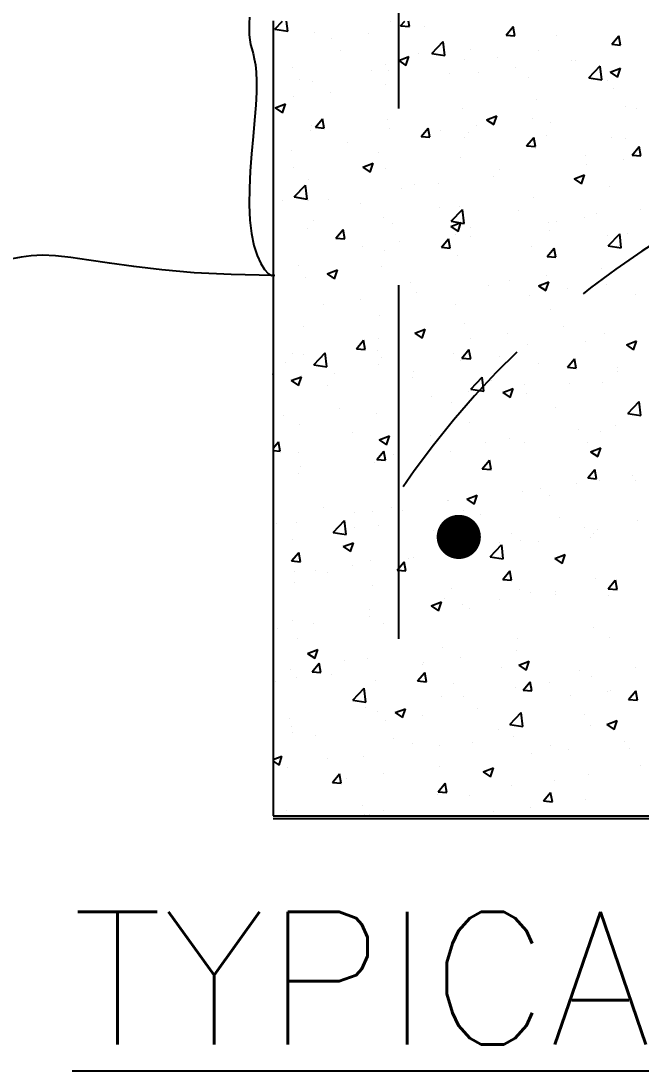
# Model space of a CAD drawing. Header units: inches. Extents: x -25328 to 8149, y -5530 to 4336.
# Drawn here: x 2835.3 to 2849.33, y -3275.64 to -3251.88 of the extents above; entities that cross this region are included whole.
import ezdxf

# ---------------------------------------------------------------- set-up
doc = ezdxf.new("R2010")
doc.units = ezdxf.units.IN
doc.header["$LTSCALE"] = 16
doc.header["$MEASUREMENT"] = 0
doc.linetypes.add('DASHED', pattern=[0.75, 0.5, -0.25])
doc.linetypes.add('HIDDEN', pattern=[0.375, 0.25, -0.125])
doc.layers.get('0').update_dxf_attribs({"linetype": 'CONTINUOUS'})
for name, color, linetype in [('BLDG', 1, 'CONTINUOUS'), ('CONC', 3, 'CONTINUOUS'), ('HATCH', 8, 'CONTINUOUS'), ('TEXT', 11, 'CONTINUOUS')]:
    doc.layers.add(name, color=color, linetype=linetype)
doc.styles.add('PAYTS NOTES', font='romans.shx', dxfattribs={"width": 0.7, "height": 4.5})

# ---------------------------------------------------------------- blocks, each defined once
blk = doc.blocks.new('*X29')
at = {"color": 0}
for p, q in [((345.693, 183.392), (346.228, 183.95)), ((345.693, 183.392), (346.582, 183.254)), ((346.582, 183.254), (346.501, 183.95)), ((353.575, 183.946), (353.575, 183.946)), ((354.255, 183.622), (354.531, 183.95)), ((354.255, 183.622), (354.853, 183.57)), ((354.853, 183.569), (354.783, 183.95)), ((355.878, 183.568), (355.878, 183.568)), ((361.428, 182.995), (361.91, 183.569)), ((362.026, 182.942), (361.91, 183.569)), ((348.381, 183.196), (348.381, 183.196)), ((349.587, 182.74), (349.587, 182.74)), ((352.091, 183.069), (352.091, 183.069)), ((361.428, 182.995), (362.026, 182.942)), ((364.856, 182.999), (364.856, 182.999)), ((368.6, 182.367), (369.083, 182.942)), ((368.833, 182.711), (368.833, 182.711)), ((369.198, 182.314), (369.083, 182.941)), ((350.158, 181.939), (350.158, 181.939)), ((356.365, 181.737), (357.144, 182.549)), ((357.255, 181.599), (357.144, 182.549)), ((359.024, 181.998), (359.024, 181.998)), ((363.639, 181.961), (363.639, 181.961)), ((368.6, 182.367), (369.198, 182.315)), ((354.121, 181.273), (354.821, 181.542)), ((354.121, 181.273), (354.618, 180.937)), ((354.619, 180.937), (354.821, 181.541)), ((355.496, 181.714), (355.496, 181.714)), ((356.365, 181.737), (357.255, 181.599)), ((358.588, 181.321), (358.588, 181.321)), ((360.835, 181.488), (360.835, 181.488)), ((365.854, 181.283), (365.854, 181.283)), ((366.173, 181.263), (366.173, 181.263)), ((346.928, 180.822), (346.928, 180.822)), ((352.267, 180.596), (352.267, 180.596)), ((353.192, 180.997), (353.192, 180.997)), ((353.454, 180.617), (353.454, 180.617)), ((362.066, 180.785), (362.066, 180.785)), ((367.038, 180.082), (367.816, 180.894)), ((367.927, 179.944), (367.817, 180.893)), ((368.492, 180.472), (369.193, 180.741)), ((368.492, 180.472), (368.99, 180.137)), ((368.99, 180.136), (369.193, 180.741)), ((347.36, 179.996), (347.36, 179.996)), ((348.26, 179.867), (348.26, 179.867)), ((357.605, 180.37), (357.605, 180.37)), ((359.563, 180.455), (359.563, 180.455)), ((362.943, 180.145), (362.943, 180.145)), ((367.038, 180.082), (367.927, 179.944)), ((368.281, 179.919), (368.281, 179.919)), ((349.46, 179.125), (349.46, 179.125)), ((353.247, 179.624), (353.247, 179.624)), ((368.711, 179.382), (368.711, 179.382)), ((346.957, 178.796), (346.957, 178.796)), ((363.517, 178.632), (363.517, 178.632)), ((345.719, 178.048), (346.419, 178.316)), ((345.719, 178.048), (346.216, 177.712)), ((346.216, 177.712), (346.419, 178.316)), ((358.466, 177.992), (358.466, 177.992)), ((369.539, 178.171), (369.539, 178.171)), ((370.275, 178.033), (370.275, 178.033)), ((348.47, 176.728), (348.952, 177.302)), ((349.068, 176.675), (348.952, 177.302)), ((353.332, 177.288), (353.332, 177.288)), ((360.09, 177.247), (360.79, 177.516)), ((360.09, 177.247), (360.588, 176.911)), ((360.588, 176.911), (360.79, 177.515)), ((363.223, 177.339), (363.223, 177.339)), ((364.443, 177.032), (364.443, 177.032)), ((348.138, 176.538), (348.138, 176.538)), ((348.169, 176.856), (348.169, 176.856)), ((348.47, 176.728), (349.068, 176.675)), ((353.507, 176.631), (353.507, 176.631)), ((355.643, 176.1), (356.125, 176.675)), ((356.241, 176.048), (356.125, 176.674)), ((356.932, 176.511), (356.932, 176.511)), ((358.845, 176.405), (358.845, 176.405)), ((359.436, 176.841), (359.436, 176.841)), ((350.617, 175.68), (350.617, 175.68)), ((355.643, 176.1), (356.24, 176.048)), ((358.611, 176.031), (358.611, 176.031)), ((362.815, 175.473), (363.297, 176.047)), ((362.815, 175.473), (363.413, 175.42)), ((363.413, 175.42), (363.298, 176.047)), ((364.183, 176.18), (364.183, 176.18)), ((368.59, 176.053), (368.59, 176.053)), ((369.521, 175.954), (369.521, 175.954)), ((346.829, 175.181), (346.829, 175.181)), ((352.779, 175.03), (352.779, 175.03)), ((363.396, 175.303), (363.396, 175.303)), ((366.839, 174.837), (366.839, 174.837)), ((369.988, 174.845), (370.47, 175.42)), ((369.988, 174.845), (370.586, 174.793)), ((370.586, 174.792), (370.47, 175.419)), ((351.688, 174.021), (352.388, 174.29)), ((352.185, 173.686), (352.388, 174.29)), ((358.345, 174.663), (358.345, 174.663)), ((366.908, 174.227), (366.908, 174.227)), ((369.411, 174.556), (369.411, 174.556)), ((346.947, 174.029), (346.947, 174.029)), ((351.688, 174.021), (352.185, 173.686)), ((353.21, 173.959), (353.21, 173.959)), ((360.592, 173.395), (360.592, 173.395)), ((361.007, 173.836), (361.007, 173.836)), ((366.059, 173.221), (366.759, 173.489)), ((366.557, 172.885), (366.759, 173.489)), ((347.019, 171.996), (347.797, 172.808)), ((347.908, 171.858), (347.798, 172.807)), ((348.016, 173.209), (348.016, 173.209)), ((355.175, 172.835), (355.175, 172.835)), ((356.805, 172.897), (356.805, 172.897)), ((366.059, 173.221), (366.557, 172.885)), ((368.468, 172.724), (368.468, 172.724)), ((347.019, 171.996), (347.908, 171.858)), ((354.302, 172.567), (354.302, 172.567)), ((363.274, 171.974), (363.274, 171.974)), ((346.221, 171.746), (346.221, 171.746)), ((347.986, 171.736), (347.986, 171.736)), ((349.343, 171.834), (349.343, 171.834)), ((351.559, 171.521), (351.559, 171.521)), ((356.898, 171.295), (356.898, 171.295)), ((358.223, 171.334), (358.223, 171.334)), ((353.089, 170.63), (353.089, 170.63)), ((357.691, 170.341), (358.47, 171.152)), ((358.58, 170.202), (358.47, 171.152)), ((362.236, 171.07), (362.236, 171.07)), ((366.781, 170.612), (366.781, 170.612)), ((367.574, 170.844), (367.574, 170.844)), ((370.568, 171.111), (370.568, 171.111)), ((347.895, 169.88), (347.895, 169.88)), ((348.33, 170.403), (348.33, 170.403)), ((349.858, 169.206), (350.34, 169.78)), ((350.455, 169.153), (350.34, 169.78)), ((353.668, 170.177), (353.668, 170.177)), ((357.657, 169.995), (358.357, 170.264)), ((357.657, 169.995), (358.154, 169.66)), ((357.691, 170.341), (358.58, 170.203)), ((358.154, 169.659), (358.357, 170.264)), ((359.006, 169.952), (359.006, 169.952)), ((364.277, 170.282), (364.277, 170.282)), ((364.826, 170.336), (364.826, 170.336)), ((349.858, 169.206), (350.455, 169.153)), ((357.03, 168.578), (357.512, 169.153)), ((357.628, 168.526), (357.512, 169.152)), ((357.962, 169.451), (357.962, 169.451)), ((358.994, 169.335), (358.994, 169.335)), ((364.344, 169.726), (364.344, 169.726)), ((368.346, 169.395), (368.346, 169.395)), ((368.363, 168.685), (369.142, 169.497)), ((369.253, 168.547), (369.142, 169.497)), ((369.683, 169.501), (369.683, 169.501)), ((351.671, 168.623), (351.671, 168.623)), ((354.174, 168.952), (354.174, 168.952)), ((357.03, 168.578), (357.628, 168.526)), ((363.153, 168.645), (363.153, 168.645)), ((364.203, 167.951), (364.685, 168.525)), ((364.801, 167.898), (364.685, 168.525)), ((368.363, 168.685), (369.253, 168.548)), ((353.162, 168.334), (353.162, 168.334)), ((358.101, 168.005), (358.101, 168.005)), ((364.203, 167.951), (364.801, 167.898)), ((347.33, 167.333), (347.33, 167.333)), ((349.255, 166.77), (349.955, 167.039)), ((349.752, 166.434), (349.955, 167.038)), ((352.967, 167.301), (352.967, 167.301)), ((367.937, 167.167), (367.937, 167.167)), ((347.773, 166.551), (347.773, 166.551)), ((349.255, 166.77), (349.752, 166.434)), ((349.57, 166.438), (349.57, 166.438)), ((354.908, 166.212), (354.908, 166.212)), ((361.646, 166.338), (361.646, 166.338)), ((363.626, 165.969), (364.326, 166.238)), ((364.124, 165.633), (364.326, 166.238)), ((364.15, 166.668), (364.15, 166.668)), ((355.331, 165.507), (355.331, 165.507)), ((360.246, 165.986), (360.246, 165.986)), ((363.626, 165.969), (364.123, 165.634)), ((365.585, 165.761), (365.585, 165.761)), ((368.225, 166.066), (368.225, 166.066)), ((351.544, 165.008), (351.544, 165.008)), ((363.031, 165.316), (363.031, 165.316)), ((370.245, 165.37), (370.245, 165.37)), ((349.04, 164.679), (349.04, 164.679)), ((357.98, 164.676), (357.98, 164.676)), ((364.413, 164.369), (364.413, 164.369)), ((352.846, 163.972), (352.846, 163.972)), ((358.581, 163.368), (358.581, 163.368)), ((347.652, 163.222), (347.652, 163.222)), ((355.224, 162.744), (355.924, 163.013)), ((355.224, 162.744), (355.721, 162.408)), ((355.721, 162.408), (355.924, 163.012)), ((361.519, 162.724), (361.519, 162.724)), ((365.306, 163.222), (365.306, 163.222)), ((368.103, 162.737), (368.103, 162.737)), ((351.245, 161.684), (351.727, 162.258)), ((351.843, 161.631), (351.727, 162.258)), ((352.749, 162.367), (352.749, 162.367)), ((359.016, 162.394), (359.016, 162.394)), ((362.909, 161.987), (362.909, 161.987)), ((366.809, 162.174), (366.809, 162.174)), ((369.595, 161.943), (370.295, 162.212)), ((369.595, 161.943), (370.093, 161.607)), ((370.093, 161.607), (370.295, 162.211)), ((346.918, 161.366), (346.918, 161.366)), ((347.623, 161.328), (347.623, 161.328)), ((348.344, 160.599), (349.123, 161.411)), ((349.234, 160.461), (349.123, 161.411)), ((351.245, 161.684), (351.843, 161.632)), ((352.7, 161.563), (352.7, 161.563)), ((357.858, 161.347), (357.858, 161.347)), ((358.418, 161.056), (358.9, 161.631)), ((359.016, 161.004), (358.9, 161.631)), ((346.41, 160.735), (346.41, 160.735)), ((348.344, 160.599), (349.234, 160.462)), ((348.913, 161.064), (348.913, 161.064)), ((352.724, 160.643), (352.724, 160.643)), ((352.961, 161.102), (352.961, 161.102)), ((358.299, 160.877), (358.299, 160.877)), ((358.418, 161.056), (359.015, 161.004)), ((360.977, 161.173), (360.977, 161.173)), ((363.637, 160.651), (363.637, 160.651)), ((365.59, 160.429), (366.072, 161.003)), ((366.188, 160.376), (366.073, 161.003)), ((346.822, 159.518), (347.522, 159.787)), ((347.319, 159.183), (347.522, 159.787)), ((347.53, 159.893), (347.53, 159.893)), ((349.731, 159.984), (349.731, 159.984)), ((355.146, 160.172), (355.146, 160.172)), ((365.59, 160.429), (366.188, 160.376)), ((368.975, 160.425), (368.975, 160.425)), ((368.991, 160.11), (368.991, 160.11)), ((346.822, 159.518), (347.319, 159.183)), ((349.314, 159.171), (349.314, 159.171)), ((355.069, 159.759), (355.069, 159.759)), ((359.017, 158.944), (359.796, 159.756)), ((359.906, 158.806), (359.796, 159.756)), ((360.408, 159.533), (360.408, 159.533)), ((362.676, 159.278), (362.676, 159.278)), ((365.746, 159.308), (365.746, 159.308)), ((367.982, 159.408), (367.982, 159.408)), ((356.385, 158.45), (356.385, 158.45)), ((358.888, 158.78), (358.888, 158.78)), ((359.017, 158.944), (359.906, 158.806)), ((361.193, 158.718), (361.893, 158.986)), ((361.193, 158.718), (361.69, 158.382)), ((361.69, 158.382), (361.893, 158.986)), ((362.788, 158.658), (362.788, 158.658)), ((357.737, 158.018), (357.737, 158.018)), ((364.797, 157.673), (364.797, 157.673)), ((369.689, 157.289), (370.468, 158.101)), ((370.579, 157.151), (370.468, 158.101)), ((346.282, 157.12), (346.282, 157.12)), ((350.07, 157.619), (350.07, 157.619)), ((352.602, 157.314), (352.602, 157.314)), ((369.689, 157.289), (370.579, 157.151)), ((345.633, 156.245), (345.633, 156.245)), ((347.408, 156.564), (347.408, 156.564)), ((358.965, 156.672), (358.965, 156.672)), ((368.864, 156.495), (368.864, 156.495)), ((350.971, 156.019), (350.971, 156.019)), ((352.791, 155.492), (353.491, 155.761)), ((353.133, 155.671), (353.133, 155.671)), ((353.288, 155.156), (353.491, 155.761)), ((356.31, 155.793), (356.31, 155.793)), ((361.648, 155.568), (361.648, 155.568)), ((366.361, 156.166), (366.361, 156.166)), ((367.86, 156.079), (367.86, 156.079)), ((345.588, 154.942), (345.942, 155.364)), ((346.058, 154.737), (345.942, 155.364)), ((352.791, 155.492), (353.288, 155.157)), ((356.258, 154.836), (356.258, 154.836)), ((360.045, 155.334), (360.045, 155.334)), ((362.666, 155.329), (362.666, 155.329)), ((366.986, 155.342), (366.986, 155.342)), ((367.162, 154.691), (367.862, 154.96)), ((367.659, 154.356), (367.862, 154.96)), ((345.588, 154.778), (346.058, 154.737)), ((347.301, 154.67), (347.301, 154.67)), ((352.633, 154.162), (353.115, 154.736)), ((352.633, 154.162), (353.23, 154.11)), ((353.23, 154.109), (353.115, 154.736)), ((353.754, 154.506), (353.754, 154.506)), ((357.615, 154.689), (357.615, 154.689)), ((359.805, 153.534), (360.287, 154.109)), ((360.403, 153.482), (360.287, 154.109)), ((367.162, 154.691), (367.659, 154.356)), ((347.439, 153.675), (347.439, 153.675)), ((352.481, 153.985), (352.481, 153.985)), ((359.805, 153.534), (360.403, 153.482)), ((366.978, 152.907), (367.46, 153.481)), ((367.576, 152.854), (367.46, 153.481)), ((347.287, 153.235), (347.287, 153.235)), ((366.978, 152.907), (367.576, 152.855)), ((367.738, 152.75), (367.738, 152.75)), ((370.021, 153.05), (370.021, 153.05)), ((370.216, 152.708), (370.216, 152.708)), ((362.545, 152.001), (362.545, 152.001)), ((363.73, 152.222), (363.73, 152.222)), ((366.233, 152.551), (366.233, 152.551)), ((357.414, 151.39), (357.414, 151.39)), ((357.493, 151.36), (357.493, 151.36)), ((358.76, 151.466), (359.46, 151.735)), ((358.76, 151.466), (359.257, 151.131)), ((359.257, 151.13), (359.46, 151.735)), ((364.384, 151.707), (364.384, 151.707)), ((349.024, 150.909), (349.024, 150.909)), ((351.124, 150.562), (351.124, 150.562)), ((352.359, 150.656), (352.359, 150.656)), ((353.627, 150.891), (353.627, 150.891)), ((354.362, 150.683), (354.362, 150.683)), ((358.552, 150.705), (358.552, 150.705)), ((347.165, 149.906), (347.165, 149.906)), ((349.67, 149.203), (350.449, 150.015)), ((350.56, 149.065), (350.449, 150.015)), ((359.7, 150.458), (359.7, 150.458)), ((365.039, 150.232), (365.039, 150.232)), ((370.377, 150.007), (370.377, 150.007)), ((345.794, 149.791), (345.794, 149.791)), ((349.67, 149.203), (350.559, 149.065)), ((351.132, 149.566), (351.132, 149.566)), ((352.72, 149.704), (352.72, 149.704)), ((356.471, 149.34), (356.471, 149.34)), ((361.809, 149.115), (361.809, 149.115)), ((366.78, 149.511), (366.78, 149.511)), ((367.39, 149.106), (367.39, 149.106)), ((367.617, 149.421), (367.617, 149.421)), ((346.888, 148.703), (346.888, 148.703)), ((350.357, 148.241), (351.058, 148.51)), ((350.855, 147.905), (351.058, 148.509)), ((360.948, 148.51), (360.948, 148.51)), ((362.423, 148.672), (362.423, 148.672)), ((363.603, 148.607), (363.603, 148.607)), ((367.147, 148.889), (367.147, 148.889)), ((346.848, 147.267), (347.33, 147.842)), ((347.445, 147.215), (347.33, 147.842)), ((350.357, 148.241), (350.855, 147.905)), ((357.372, 148.031), (357.372, 148.031)), ((360.343, 147.548), (361.121, 148.36)), ((361.099, 148.277), (361.099, 148.277)), ((361.232, 147.41), (361.122, 148.359)), ((364.729, 147.44), (365.429, 147.709)), ((365.226, 147.104), (365.429, 147.708)), ((346.848, 147.267), (347.445, 147.215)), ((350.996, 146.947), (350.996, 146.947)), ((352.238, 147.327), (352.238, 147.327)), ((354.02, 146.64), (354.502, 147.214)), ((354.618, 146.587), (354.502, 147.214)), ((354.784, 147.446), (354.784, 147.446)), ((355.116, 147.509), (355.116, 147.509)), ((360.343, 147.548), (361.232, 147.41)), ((364.729, 147.44), (365.226, 147.104)), ((347.044, 146.578), (347.044, 146.578)), ((348.493, 146.618), (348.493, 146.618)), ((349.284, 146.508), (349.284, 146.508)), ((354.02, 146.64), (354.618, 146.588)), ((361.193, 146.012), (361.675, 146.587)), ((361.791, 145.96), (361.675, 146.587)), ((347.034, 145.826), (347.034, 145.826)), ((352.373, 145.6), (352.373, 145.6)), ((361.193, 146.012), (361.79, 145.96)), ((367.495, 146.092), (367.495, 146.092)), ((368.365, 145.385), (368.847, 145.959)), ((368.963, 145.332), (368.848, 145.959)), ((357.711, 145.375), (357.711, 145.375)), ((362.301, 145.343), (362.301, 145.343)), ((363.049, 145.149), (363.049, 145.149)), ((364.759, 145.162), (364.759, 145.162)), ((364.767, 145.01), (364.767, 145.01)), ((368.365, 145.385), (368.963, 145.333)), ((368.387, 144.924), (368.387, 144.924)), ((356.327, 144.215), (357.027, 144.483)), ((356.327, 144.215), (356.824, 143.879)), ((356.824, 143.879), (357.027, 144.483)), ((357.25, 144.702), (357.25, 144.702)), ((358.468, 144.333), (358.468, 144.333)), ((360.972, 144.663), (360.972, 144.663)), ((352.116, 143.998), (352.116, 143.998)), ((352.153, 143.502), (352.153, 143.502)), ((358.935, 144.009), (358.935, 144.009)), ((345.862, 142.674), (345.862, 142.674)), ((346.922, 143.249), (346.922, 143.249)), ((348.366, 143.003), (348.366, 143.003)), ((353.103, 143.008), (353.103, 143.008)), ((367.374, 142.763), (367.374, 142.763)), ((347.271, 142.007), (347.271, 142.007)), ((362.18, 142.014), (362.18, 142.014)), ((368.444, 142.049), (368.444, 142.049)), ((347.924, 140.989), (348.625, 141.258)), ((348.422, 140.653), (348.625, 141.258)), ((357.129, 141.374), (357.129, 141.374)), ((347.924, 140.989), (348.422, 140.654)), ((351.994, 140.669), (351.994, 140.669)), ((358.341, 140.719), (358.341, 140.719)), ((362.128, 141.217), (362.128, 141.217)), ((346.8, 139.92), (346.8, 139.92)), ((348.235, 139.746), (348.717, 140.32)), ((348.833, 139.693), (348.717, 140.32)), ((350.425, 140.49), (350.425, 140.49)), ((355.764, 140.265), (355.764, 140.265)), ((355.838, 140.389), (355.838, 140.389)), ((361.102, 140.039), (361.102, 140.039)), ((362.296, 140.188), (362.996, 140.457)), ((362.296, 140.188), (362.793, 139.853)), ((362.793, 139.853), (362.996, 140.457)), ((366.44, 139.814), (366.44, 139.814)), ((370.186, 140.045), (370.186, 140.045)), ((347.196, 139.373), (347.196, 139.373)), ((348.235, 139.746), (348.833, 139.693)), ((349.522, 139.558), (349.522, 139.558)), ((352.534, 139.147), (352.534, 139.147)), ((355.408, 139.118), (355.89, 139.693)), ((355.408, 139.118), (356.005, 139.066)), ((356.006, 139.065), (355.89, 139.692)), ((367.252, 139.435), (367.252, 139.435)), ((345.735, 139.059), (345.735, 139.059)), ((350.996, 137.807), (351.775, 138.619)), ((351.885, 137.669), (351.775, 138.618)), ((357.872, 138.922), (357.872, 138.922)), ((362.058, 138.685), (362.058, 138.685)), ((362.58, 138.491), (363.062, 139.065)), ((362.58, 138.491), (363.178, 138.438)), ((363.178, 138.438), (363.062, 139.065)), ((363.21, 138.696), (363.21, 138.696)), ((364.354, 139.044), (364.354, 139.044)), ((368.317, 138.434), (368.317, 138.434)), ((368.548, 138.471), (368.548, 138.471)), ((369.753, 137.863), (370.235, 138.438)), ((370.351, 137.81), (370.235, 138.437)), ((350.996, 137.807), (351.885, 137.669)), ((357.007, 138.045), (357.007, 138.045)), ((358.522, 138.043), (358.522, 138.043)), ((365.813, 138.105), (365.813, 138.105)), ((369.753, 137.863), (370.351, 137.811)), ((351.873, 137.34), (351.873, 137.34)), ((352.69, 137.042), (352.69, 137.042)), ((353.893, 136.963), (354.594, 137.232)), ((353.893, 136.963), (354.391, 136.628)), ((354.391, 136.627), (354.594, 137.232)), ((359.498, 137.273), (359.498, 137.273)), ((361.668, 136.152), (362.447, 136.963)), ((362.558, 136.013), (362.447, 136.963)), ((346.679, 136.591), (346.679, 136.591)), ((353.207, 136.445), (353.207, 136.445)), ((355.71, 136.775), (355.71, 136.775)), ((366.75, 136.848), (366.75, 136.848)), ((368.265, 136.162), (368.965, 136.431)), ((368.762, 135.826), (368.965, 136.431)), ((346.859, 136.04), (346.859, 136.04)), ((346.892, 135.614), (346.892, 135.614)), ((360.918, 135.847), (360.918, 135.847)), ((361.668, 136.152), (362.558, 136.014)), ((367.13, 136.106), (367.13, 136.106)), ((368.265, 136.162), (368.762, 135.827)), ((348.436, 135.407), (348.436, 135.407)), ((353.774, 135.182), (353.774, 135.182)), ((355.087, 134.846), (355.087, 134.846)), ((359.112, 134.956), (359.112, 134.956)), ((361.937, 135.356), (361.937, 135.356)), ((369.473, 134.989), (369.473, 134.989)), ((356.885, 134.716), (356.885, 134.716)), ((363.183, 134.161), (363.183, 134.161)), ((364.45, 134.731), (364.45, 134.731)), ((365.686, 134.49), (365.686, 134.49)), ((369.789, 134.505), (369.789, 134.505)), ((345.588, 133.775), (346.191, 134.007)), ((345.588, 133.672), (345.989, 133.402)), ((345.989, 133.402), (346.191, 134.006)), ((349.255, 133.845), (349.255, 133.845)), ((351.751, 134.012), (351.751, 134.012)), ((346.557, 133.262), (346.557, 133.262)), ((349.623, 132.224), (350.105, 132.798)), ((350.22, 132.171), (350.105, 132.798)), ((353.08, 132.831), (353.08, 132.831)), ((356.867, 133.329), (356.867, 133.329)), ((359.862, 132.937), (360.563, 133.206)), ((359.862, 132.937), (360.36, 132.601)), ((360.36, 132.601), (360.563, 133.205)), ((367.009, 132.777), (367.009, 132.777)), ((370.569, 133.348), (370.569, 133.348)), ((349.623, 132.224), (350.22, 132.171)), ((350.576, 132.501), (350.576, 132.501)), ((356.795, 131.596), (357.277, 132.171)), ((357.393, 131.544), (357.277, 132.17)), ((361.815, 132.027), (361.815, 132.027)), ((364.738, 132.347), (364.738, 132.347)), ((356.764, 131.387), (356.764, 131.387)), ((356.795, 131.596), (357.393, 131.544)), ((358.906, 131.346), (358.906, 131.346)), ((363.968, 130.969), (364.45, 131.543)), ((364.566, 130.916), (364.45, 131.543)), ((351.63, 130.683), (351.63, 130.683)), ((363.055, 130.546), (363.055, 130.546)), ((363.968, 130.969), (364.566, 130.916)), ((366.843, 131.045), (366.843, 131.045)), ((346.488, 130.297), (346.488, 130.297)), ((351.827, 130.072), (351.827, 130.072)), ((352.082, 129.95), (352.16, 129.98)), ((352.151, 129.95), (352.161, 129.98)), ((353.074, 130.345), (353.074, 130.345)), ((360.552, 130.216), (360.552, 130.216))]:
    blk.add_line(p, q, dxfattribs=at)

msp = doc.modelspace()

# ---------------------------------------------------------------- linework, layer by layer
at = {"color": 5}
msp.add_point((2841.0041725, -3259.87615671), dxfattribs=at)
at = {"layer": 'BLDG', "color": 3, "linetype": 'DASHED'}
msp.add_line((2843.85098181, -3265.86002238), (2843.85098181, -3220.69272967), dxfattribs=at)
at = {"layer": 'CONC', "color": 3}
for p, q in [((2841.0041725, -3251.88415671), (2841.0041725, -3269.86615671)), ((2841.0041725, -3269.86615671), (2856.9881725, -3269.86615671))]:
    msp.add_line(p, q, dxfattribs=at)
at = {"layer": 'CONC', "color": 8}
msp.add_line((2841.0041725, -3269.92859421), (2857.01403496, -3269.92859421), dxfattribs=at)
at = {"layer": 'CONC', "color": 3}
msp.add_lwpolyline([(2841.0041725, -3257.63831648), (2840.05410762, -3257.62188615), (2839.21827696, -3257.57801833), (2838.4873419, -3257.51484774), (2837.85196383, -3257.44050909), (2837.30280416, -3257.3631371), (2836.83052428, -3257.29086651), (2836.42578557, -3257.23183202), (2836.07924944, -3257.19416836), (2835.7817085, -3257.18355146), (2835.52448033, -3257.19582206), (2835.29901375, -3257.22436209), (2835.09675755, -3257.26255352)], dxfattribs=at)
at = {"layer": 'CONC', "color": 3, "linetype": 'HIDDEN'}
msp.add_arc((2860.49838057, -3273.80025968), 20.08930208, 82.758240091, 148.447731147, dxfattribs=at)
at = {"layer": 'HATCH', "color": 8}
msp.add_lwpolyline([(2840.46680542, -3251.79686808), (2840.46158856, -3251.93662841), (2840.46010188, -3252.06958172), (2840.46412938, -3252.19410727), (2840.47545504, -3252.30858435), (2840.49505196, -3252.41300408), (2840.52064959, -3252.51380497), (2840.5491665, -3252.61903736), (2840.57752123, -3252.73675162), (2840.60263232, -3252.87499811), (2840.62141834, -3253.04182716), (2840.63079783, -3253.24528915), (2840.62768934, -3253.49343442), (2840.61036293, -3253.79105799), (2840.58249473, -3254.12993354), (2840.54911236, -3254.49857943), (2840.51524346, -3254.885514), (2840.48591564, -3255.27925559), (2840.46615654, -3255.66832255), (2840.4609938, -3256.04123324), (2840.47545504, -3256.386506), (2840.51289201, -3256.6943343), (2840.56995295, -3256.96161215), (2840.64161025, -3257.18690868), (2840.72283626, -3257.36879302), (2840.80860335, -3257.50583431), (2840.89388389, -3257.59660168), (2840.97365026, -3257.63966425), (2841.04287481, -3257.63359118)], dxfattribs=at)
at = {"layer": 'TEXT', "const_width": 0.4995}
msp.add_lwpolyline([(2844.95659872, -3263.55521728, 1), (2845.45609872, -3263.55521728, 1)], format="xyb", close=True, dxfattribs=at)

# ---------------------------------------------------------------- block references
at = {"layer": 'CONC', "color": 8, "xscale": 0.3329999999987194, "yscale": 0.3329999999987194, "zscale": 0.3329999999987194}
msp.add_blockref('*X29', (2725.92326676, -3313.13958199), dxfattribs=at)

# ---------------------------------------------------------------- texts
at = {"layer": 'TEXT', "color": 3, "style": 'PAYTS NOTES'}
msp.add_text('%%UTYPICAL ONE STORY WALL SECTION    M ', height=3, dxfattribs=at).set_placement((2836.45333644, -3275.03712374))

doc.saveas('drawing.dxf')
